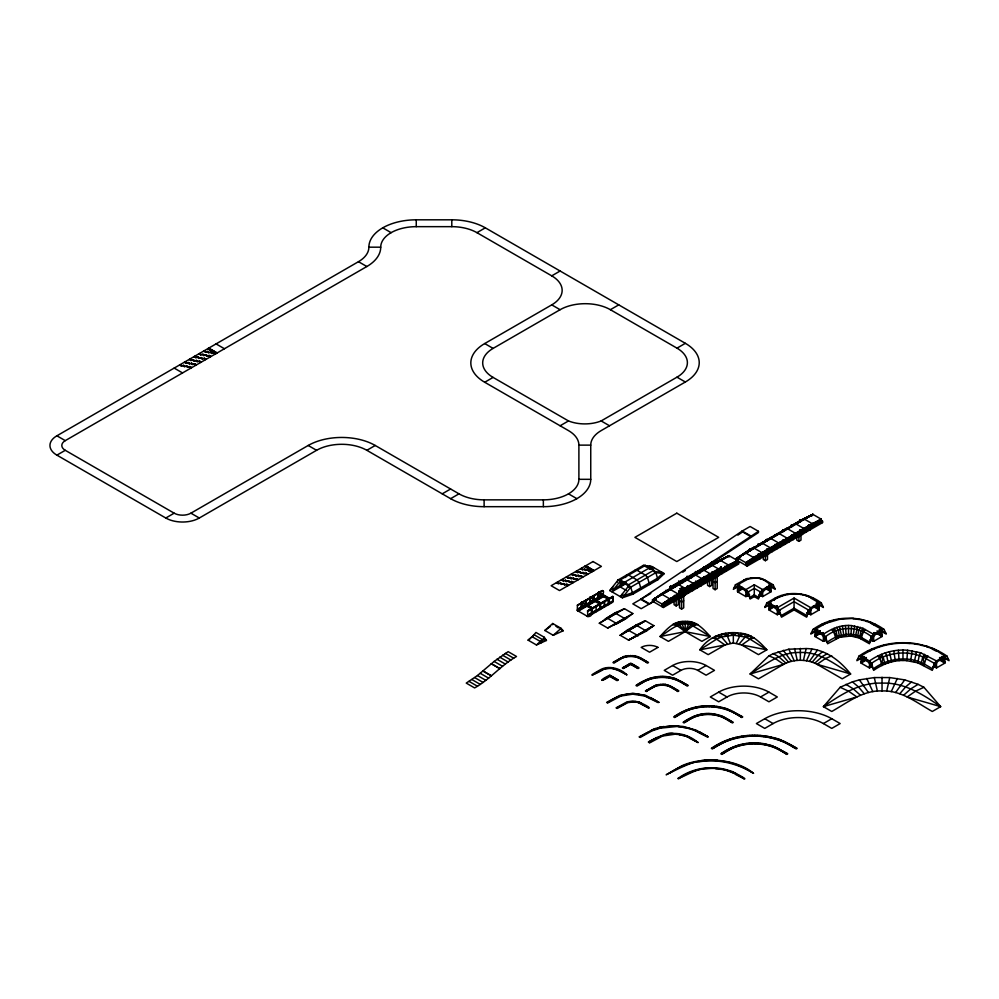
<?xml version="1.0" encoding="UTF-8"?>
<svg xmlns="http://www.w3.org/2000/svg" width="999" height="999" viewBox="0 0 999 999"><rect width="100%" height="100%" fill="white"/><g stroke="black" fill="none" stroke-linecap="round" stroke-linejoin="round"><path stroke-width="1.5" d="M681.493 588.523L681.88 587.849L680.881 589.023M742.657 587.961L738.998 590.197L738.998 586.326L737.524 587.175L737.524 591.77L745.903 596.603L749.462 594.555M879.045 629.944L886.225 634.09L884.127 629.495L882.03 629.495L873.65 634.328L871.565 636.75L869.467 643.768L859.34 638.049L850.848 636.013L851.623 625.599L862.961 628.309L874.699 634.939L880.981 631.306L880.981 635.901L880.569 631.068L882.03 631.917L882.03 636.513L873.65 641.346L871.265 639.959M936.488 660.938L934.39 663.348L932.292 670.366L917.781 662.812L906.842 660.676L907.616 650.262L920.741 652.834L936.488 660.938L944.867 656.093L946.952 656.093L949.05 660.689L943.068 657.242M853.121 636.276L854.657 625.948M910.638 661.113L912.174 650.786M648.788 742.22L649.575 742.906L662.549 736.038L676.598 733.978L687.399 736.563L698.001 742.519C692.007 737.374 683.478 733.316 673.651 733.441C667.819 729.582 632.392 751.073 656.905 737.474M651.336 730.119L655.332 728.571L639.098 736.862L640.147 737.474L652.022 730.868L660.052 728.184L678.346 726.348L691.608 728.945L708.204 736.862L696.191 730.182L683.141 726.46L673.651 725.736L659.49 727.397L664.073 726.498M732.991 771.977C714.922 764.36 692.869 767.294 677.846 778.583C686.4 775.798 696.216 768.431 706.905 768.755C719.854 767.107 733.066 770.941 744.068 778.795C749.837 779.944 721.153 766.233 736.226 773.663M717.532 761.126C729.645 760.664 742.956 766.52 753.496 773.351C737.125 759.128 703.446 755.906 681.83 765.796C640.958 789.247 692.12 759.24 699.088 761.825C717.919 758.453 738.061 763.698 753.496 773.351M681.88 587.986L682.579 588.386M663.673 677.359L663.761 676.51M709.69 706.73L709.777 705.881M709.652 714.422L709.752 713.573M711.375 706.793L711.463 705.943M755.831 736.163L755.931 735.314M755.756 743.855L755.856 743.006M757.379 736.226L757.467 735.376M757.254 743.918L757.342 743.069M758.928 736.288L759.015 735.426M682.017 588.024L681.218 588.161A1.661 1.174 -15 0 1 681.892 588.548L681.518 588.174M855.331 636.7L857.592 626.523M914.31 661.825L916.582 651.648M681.942 588.561L681.755 587.874M803.446 660.426L806.156 648.563C824.6 648.738 839.522 660.002 850.624 673.988L842.244 678.833L817.107 664.323C806.867 658.94 793.843 658.94 783.603 664.323L758.466 678.833L750.099 673.988L768.943 655.856L773.313 653.646L788.86 649.213L806.156 648.563M886.675 691.133L889.759 677.572L904.707 679.882L918.093 684.34L923.913 687.287L940.671 706.643L932.292 711.475C916.67 702.672 901.048 690.084 882.03 690.958C863.011 690.084 847.402 702.672 831.767 711.475L823.388 706.643L840.147 687.287L852.422 681.855L859.365 679.882L874.3 677.572L889.759 677.572M857.404 637.3L858.89 630.007L860.376 627.322M917.781 662.812L919.267 655.531L920.741 652.834M676.548 734.427L679.495 734.315M678.296 726.797L682.954 726.872M715.796 768.755L720.267 768.818M612.849 668.593L618.393 669.967L626.798 674.812C621.59 669.143 609.24 664.635 600.424 669.717C582.642 679.645 596.89 673.426 603.858 669.28C612.05 666.008 620.454 671.54 626.798 674.812M638.736 701.922L632.817 700.986L627.072 701.872L616.058 707.841L617.107 708.453L627.634 702.672L635.589 701.623L640.459 703.259L648.788 708.054C651.485 707.13 633.229 699.637 640.946 702.934M638.948 694.63L644.855 695.566L658.99 702.409L645.404 695.254L632.817 693.281L620.217 695.254L606.63 702.409L607.679 703.009L620.966 696.003L632.817 694.168L644.667 696.003L658.204 702.622M632.255 656.393L632.442 655.544M663.473 685.039L663.673 684.203M665.197 677.472L665.396 676.635M711.113 714.472L711.3 713.636L714.335 713.985L722.627 716.345L733.341 722.352L732.292 722.964C718.531 711.675 697.889 711.675 684.128 722.964L683.079 722.352C691.296 716.595 701.098 712.549 711.3 713.636M712.849 706.855L713.036 706.006L717.794 706.543L726.723 708.678L742.769 716.92L741.72 717.519C722.302 703.121 694.118 703.121 674.7 717.519L673.651 716.92C685.089 708.903 699.075 704.72 713.036 706.006M758.728 743.968L758.928 743.119L763.486 743.643L772.052 745.691L787.786 753.795L786.75 754.395C767.956 740.346 740.609 740.346 721.827 754.395L720.779 753.795C731.855 746.016 745.379 741.857 758.928 743.119M760.464 736.338L760.664 735.489L766.932 736.213L778.721 739.035L797.214 748.351L796.166 748.963C771.703 731.817 736.862 731.817 712.399 748.963L711.35 748.351C725.699 738.461 743.331 734.04 760.664 735.489M602.547 590.496C591.333 598.289 607.654 583.803 602.447 595.404L603.496 596.603L578.359 611.113C575.024 607.242 585.439 608.566 581.868 603.046L577.422 605.007L577.322 610.514L587.787 616.558C596.54 617.12 589.835 598.925 591.82 614.235M581.555 602.747L577.422 605.494L581.455 603.171L581.768 602.022L592.032 607.941C592.295 611.301 591.308 605.781 591.72 608.129L581.455 602.197L581.343 603.109M581.768 602.385L581.555 603.234L582.08 602.197M581.555 602.872L581.555 607.342L589.722 602.747L589.622 598.214L590.459 597.002L600.087 602.559L600.611 609.278L592.232 614.11M589.722 598.276L581.868 602.559M589.622 598.214L590.147 597.177L600.411 603.109L589.835 597.365M581.668 606.793L590.247 602.085L590.459 597.365M608.99 599.363L600.411 604.07L600.511 609.215L608.99 604.432L608.466 597.727L598.838 592.17L598.101 597.914L591.383 601.785M598.101 597.914L598.526 592.707M598.838 592.532L598.314 593.556M859.34 638.049L861.15 630.881L862.961 628.309L863.186 631.917L861.088 638.923L859.714 636.55C848.838 631.768 836.225 635.264 827.147 642.307M682.854 621.503L682.105 624.1L685.177 631.668L701.922 641.346L710.301 636.513C703.608 629.17 696.091 620.479 685.177 621.415C674.263 620.479 666.733 629.17 660.039 636.513L668.418 641.346L685.177 631.668L695.991 623.538L691.096 624.787C679.208 620.554 669.367 631.156 660.039 636.513L685.177 631.668L710.301 636.513L691.096 624.787L689.772 621.765L685.177 631.668L674.35 623.538L679.245 624.787L685.177 631.668L691.096 624.787L694.055 622.789M769.242 585.901L775.224 589.36L773.126 584.765L771.041 584.765L762.662 589.597L760.564 592.02L758.466 599.025L754.282 596.603L750.099 599.025L748.001 592.02L745.903 589.597L737.524 584.765L735.439 584.765L733.341 589.36L739.322 585.901M816.096 603.271L823.388 607.492L821.303 602.897L819.205 602.897L810.826 607.729L808.728 610.152L806.643 617.17L794.068 609.914L781.505 617.17L779.42 610.152L777.322 607.729L768.943 602.897L766.845 602.897L764.759 607.492L770.841 603.983M923.913 665.534L926.011 658.516L928.108 656.093L922.801 656.892C906.105 649.812 886.125 652.647 871.565 663.348L873.65 670.366C883.291 663.573 894.967 659.502 906.842 660.676M679.407 734.752L682.292 734.852M682.854 727.322L687.399 727.747M720.167 769.255L724.525 769.642M691.096 624.787L691.97 622.19M679.982 588.935L680.868 589.373L682.379 588.336M666.733 677.584L667.02 676.76M714.297 707.017L714.585 706.181M712.537 714.647L712.824 713.81M715.958 707.205L716.246 706.368M761.987 736.513L762.274 735.676M760.177 744.143L760.464 743.306M763.511 736.688L763.798 735.851M761.65 744.305L761.937 743.468M765.022 736.862L765.321 736.026M736.4 643.206L741.008 633.291C752.035 634.065 759.814 642.082 766.845 649.812L758.466 654.645L741.72 644.979L733.341 642.969L724.962 644.979L708.204 654.645L699.837 649.812C709.065 635.938 725.199 630.644 741.008 633.291M806.493 660.776L811.85 649.213M891.233 691.658L897.364 678.446M621.715 585.239L621.291 586.326L621.291 581.743L627.584 585.364L628.621 587.175L628.621 585.963L630.719 587.175L632.817 594.193L622.34 597.814L609.777 590.559L618.156 579.919L643.281 565.409L645.379 565.409L653.758 570.254L655.856 572.664L657.941 579.682L632.817 594.193M738.998 590.084L738.573 591.171L738.573 586.575L743.119 589.36M682.155 735.301L684.939 735.614M687.25 728.184L691.608 728.945M769.467 609.602L770.404 608.216M724.387 770.092L728.558 770.803M816.483 634.815L816.058 635.901L816.058 631.306L822.352 634.939L823.388 636.75L823.388 641.346L825.786 639.959M861.613 662.812L862.562 661.413M544.33 637.3L540.871 642.969L540.409 641.495L532.03 636.663L528.096 640.134L536.475 644.979L546.428 640.434L544.33 637.3L535.951 632.454L532.38 636.625M635.489 702.072L638.174 702.247M730.269 643.206L727.21 635.626L729.47 632.854L733.341 635.164L737.2 632.854L739.472 635.626L744.68 634.015L745.192 637L750.099 639.173L766.845 649.812L741.72 644.979L750.099 639.173L751.373 636.238L745.192 637L733.341 635.164L721.49 637L716.583 639.173L699.837 649.812L724.962 644.979L716.583 639.173L712.399 637.724M774.225 600.424L775.299 598.014C789.859 590.222 808.353 593.094 821.303 602.897M617.045 582.342L618.156 579.919L620.254 579.919L645.379 565.409M625.424 577.509L626.535 575.087L628.621 575.087L637 579.919L639.098 582.342L641.196 589.36M884.127 629.495C863.448 614.422 833.603 614.422 812.924 629.495L810.826 634.09L818.006 629.944M946.952 656.093C921.24 638.249 884.702 638.249 858.99 656.093L856.905 660.689L862.886 657.242M633.791 656.505L634.165 655.681L640.147 657.667L648.526 662.512L647.477 663.111C637.924 654.32 623.513 654.32 613.96 663.111L612.924 662.512L624.063 656.443L634.165 655.681M664.822 685.139L665.197 684.315L670.516 686.088L678.883 690.921L677.846 691.52C668.893 683.079 655.369 683.079 646.428 691.52L645.379 690.921L656.206 685.002L665.197 684.315M668.269 677.709L668.656 676.885L674.725 678.333L688.311 685.476L687.262 686.088C672.777 674.55 651.498 674.55 637 686.088L635.951 685.476C645.429 678.808 657.017 674.887 668.656 676.885M713.96 714.809L714.335 713.985M717.407 707.367L717.794 706.543M763.099 744.467L763.486 743.643M766.545 737.037L766.932 736.213M531.568 637.599L533.99 634.677L542.37 639.522L546.428 640.434L544.967 639.597M684.752 736.038L687.399 736.563M691.42 729.37L695.516 730.456M728.383 771.228L732.304 772.239M759.103 594.555L762.662 596.603L762.662 592.02L765.484 589.298M807.242 612.674L810.826 614.747L810.826 610.152L811.875 608.341L816.583 605.744M873.65 641.346L873.65 636.75L874.699 634.939M934.09 666.57L936.488 667.944L936.488 663.348L937.537 661.538L943.818 657.916L943.818 662.512L943.393 661.413M669.692 678.046L670.167 677.247M718.805 707.654L719.28 706.842M715.334 715.072L715.808 714.273M720.404 707.966L720.878 707.155M768.019 737.324L768.493 736.525M764.497 744.742L764.972 743.943M769.48 737.612L769.954 736.812M765.921 745.029L766.395 744.218M770.953 737.899L771.428 737.1M637.986 702.672L640.459 703.259M809.427 661.35L817.357 650.299M895.628 692.519L904.707 679.882M687.175 736.975L689.647 737.699M695.292 730.868L699.038 732.242M732.08 772.652L735.726 773.975M617.894 679.944L617.107 680.644L609.777 676.41C599.175 683.254 599.038 680.057 609.777 675.199L618.156 680.032L609.777 675.262M648.788 708.054L640.209 703.658M698.001 742.519L689.397 738.099M707.429 737.075L698.788 732.629M744.068 778.795L735.464 774.375M924.612 654.333L922.801 656.892L921.003 664.06L924.35 664.073L932.729 668.905M635.214 656.842L635.776 656.056M666.071 685.439L666.633 684.652M671.128 678.383L671.69 677.609M716.708 715.346L717.282 714.56M721.815 708.241L722.377 707.442M767.319 745.304L767.881 744.505M772.414 738.186L772.989 737.399M595.691 610.726L595.117 611.113L596.166 611.725L596.066 606.58M618.156 579.919L620.254 581.131L611.875 591.77L626.323 583.428M603.808 606.218L604.545 605.681M628.621 585.963L620.254 596.603L621.815 595.704M622.34 597.814L630.719 587.175L655.856 572.664L664.235 573.638L657.941 579.682M768.943 602.897C777.16 597.14 786.975 593.081 797.165 594.168L797.552 593.681M825.087 622.752L826.897 622.901L823.388 624.662L821.303 624.662L839.335 619.355L853.546 618.344M858.99 656.093L861.088 656.093C875.074 646.415 892.257 642.032 909.165 643.468L909.552 642.981M768.643 745.679L769.255 744.904M672.552 678.733L673.201 677.971M723.139 708.616L723.788 707.854M718.006 715.721L718.668 714.947M724.65 709.04L725.299 708.279M773.813 738.586L774.462 737.824M775.199 738.985L775.848 738.211M769.979 746.053L770.641 745.291M776.585 739.372L777.234 738.611M739.26 643.88L745.192 637L748.151 635.002M812.199 662.15L818.131 655.257L822.564 651.785M899.799 693.706L905.731 686.812L911.65 681.855M865.284 629.495L859.714 636.55L869.904 642.307M685.177 623.863L687.487 621.503L688.236 624.1M542.37 639.522L536.475 644.979M636.65 657.192L637.387 656.443M667.32 685.739L668.056 685.002M673.988 679.07L674.725 678.333M719.317 716.083L720.054 715.346M725.973 709.427L726.723 708.678M771.315 746.44L772.052 745.691M777.971 739.772L778.721 739.035M613.511 586.438L611.525 588.349L613.623 589.56L623.813 582.941M609.777 590.559L611.875 588.548M544.855 630.469L552.709 623.513L561.088 628.346L563.186 630.769L553.234 635.302L544.855 630.469L550.461 626.361M553.234 635.302L561.088 628.346M814.784 663.136L821.99 656.743L827.397 653.646M903.67 695.192L910.876 688.798L918.093 684.34M773.788 747.389L774.612 746.678M685.376 594.792L683.703 596.241L683.703 607.854L681.605 609.065L681.605 597.452L683.291 596.003M718.893 575.449L717.22 576.898L717.22 588.511L715.122 589.722L715.122 578.109L716.795 576.66M769.155 553.446L767.482 554.895L767.482 559.49L765.384 560.701L765.384 556.106L767.057 554.657M796.802 535.551L796.802 540.147L798.888 541.358L798.888 536.763L800.561 535.302M798.888 536.763L802.659 534.103M675.212 679.62L676.023 678.908M727.21 709.902L728.034 709.19M720.529 716.558L721.34 715.846M728.608 710.439L729.432 709.727M779.27 740.271L780.082 739.56M772.539 746.915L773.363 746.203M780.556 740.771L781.38 740.059M781.842 741.27L782.667 740.559M775.012 747.864L775.848 747.152M494.143 661.425L477.485 675.524L466.246 683.091L474.625 687.924C489.997 679.357 501.148 665.072 516.52 656.493L508.141 651.66L494.143 661.425L502.509 666.271M603.234 620.641L615.009 612.936L624.437 608.703L632.817 613.536L625.486 618.98L607.679 628.046L599.313 623.214L603.496 620.791M637.874 657.729L638.761 657.055M668.393 686.213L669.28 685.539M676.435 680.157L677.334 679.482M721.728 717.02L722.627 716.345M729.844 710.913L730.744 710.239M783.129 741.758L784.028 741.083M776.136 748.426L777.035 747.751M656.206 598.663L653.758 600.474L652.497 599.75L652.497 601.198L663.386 607.492L738.785 563.96L738.785 562.512L737.524 561.788L726.111 569.58L738.785 562.512M620.254 635.302L627.584 629.857L645.379 620.791L653.758 625.624L646.428 631.068L628.621 640.134L620.254 635.302L636.213 624.937L645.379 620.791L620.254 635.302L645.379 620.791M741.196 556.406L737.524 559.128L736.275 558.404L736.275 559.852L740.009 557.692M716.008 562.537L716.008 561.575L716.895 561.85L716.695 563.174L716.433 561.813L729.145 555.744L747.165 566.133L822.552 522.614L822.552 521.166L809.889 528.234L821.303 520.429L821.303 519.23L812.924 514.385L800.199 520.467L800.461 521.828L800.674 520.491L799.787 520.217L799.849 520.991M528.096 640.134L530.407 638.448M725.911 569.705L717.732 574.425L725.911 569.705L725.062 566.808L737.524 560.576L730.194 566.62L671.553 600.474L662.137 604.108L653.758 599.263L665.958 590.958L653.758 599.263L653.758 601.922M675.649 598.726L663.386 606.043L662.137 605.319L675.649 598.726L675.124 597.215L662.137 604.108L674.862 596.091L670.516 598.301L662.137 604.108L662.137 606.768M800.037 530.044L800.249 531.381L800.037 530.044L800.723 530.444C800.249 533.404 810.576 528.021 808.84 525.449L821.303 519.23L813.973 525.274L755.331 559.128L745.903 562.749L737.524 557.917L749.725 549.6L737.524 557.917L737.524 563.236M759.415 557.367L747.165 564.685L745.903 563.96L759.415 557.367L758.89 555.856L745.903 562.749L758.628 554.745L754.282 556.955L745.903 562.749L745.903 565.409M653.433 601.211L649.05 604.17L640.671 599.325L742.245 531.018L750.099 526.485L758.466 531.318L758.466 532.529L706.53 566.683M682.779 572.19L685.339 570.466M737.874 535.114L741.72 532.529L741.72 531.368L750.099 536.201L750.099 537.362M681.793 582.142L684.365 580.407M688.236 577.809L758.466 531.318M701.41 570.129L703.97 568.406M653.758 625.624L628.621 640.134L653.758 625.624L645.379 630.469L635.951 625.024M665.609 591.483L670.254 589.447L653.758 599.263L729.145 555.744L729.145 556.955L727.896 556.218L722.914 559.103M677.659 680.706L678.633 680.069M730.956 711.475L731.93 710.838M722.826 717.569L723.8 716.932M732.23 712.125L733.204 711.475M784.29 742.357L785.264 741.708M785.464 742.944L786.438 742.294M777.259 749L778.233 748.351M786.625 743.531L787.599 742.894M661.875 594.28L653.758 599.263L662.137 593.468M681.231 588.911L680.032 588.848L680.706 588.436M698.801 760.963L705.019 760.251M706.755 767.881L715.946 767.881M737.524 584.765L748.388 578.858L758.104 577.722L764.759 579.919L773.126 584.765M797.165 594.168L800.973 594.068M853.158 618.831L858.491 618.905M909.165 643.468L916.021 643.718M56.893 435.801L358.466 261.688A35.539 20.517 0 0 0 368.881 247.178A47.39 27.36 0 0 1 416.258 219.817L451.798 219.817A47.39 27.36 0 0 1 485.314 227.822L685.351 343.319A47.39 27.36 0 0 1 685.351 382.005L601.148 430.619A35.539 20.517 0 0 0 590.746 445.129L590.746 479.32A47.39 27.36 0 0 1 543.356 506.68L484.115 506.68A47.39 27.36 0 0 1 450.611 498.676L366.845 450.312A35.539 20.517 0 0 0 316.583 450.312L199.3 518.019A23.689 13.674 0 0 1 165.797 518.019L56.893 455.144A23.689 13.674 0 0 1 56.893 435.801L65.272 440.634L366.845 266.521A47.39 27.36 0 0 0 380.719 247.178A35.539 20.517 0 0 1 416.258 226.661L451.798 226.661A35.539 20.517 0 0 1 476.935 232.667L551.735 275.849L560.114 271.016M208.204 349.038L209.253 348.439M208.729 349.35L209.778 348.738M209.253 349.65L210.29 349.038M209.778 349.95L210.814 349.35M210.29 350.249L211.338 349.65M210.814 350.549L211.863 349.95M211.338 350.861L212.387 350.249M211.863 351.161L212.912 350.549M212.387 351.461L213.436 350.861M212.912 351.76L213.961 351.161M213.436 352.06L214.485 351.461M213.961 352.372L215.01 351.76M214.485 352.672L215.534 352.06M215.01 352.972L216.059 352.372M215.534 353.271L216.583 352.672M56.893 455.144L65.272 450.312L174.163 513.174A11.851 6.843 0 0 0 190.921 513.174L308.204 445.467A47.39 27.36 0 0 1 375.224 445.467L458.991 493.831A35.539 20.517 0 0 0 484.115 499.85L543.356 499.85A35.539 20.517 0 0 0 578.896 479.32L590.746 479.32M476.935 232.667L485.314 227.822M165.797 518.019L174.163 513.174M578.896 479.32L578.896 445.129A35.539 20.517 0 0 0 568.493 430.619L484.715 382.255A47.39 27.36 0 0 1 484.715 343.556L551.735 304.87L560.114 309.702A35.539 20.517 0 0 1 610.377 309.702L676.972 348.151L685.351 343.319M484.715 343.556L493.094 348.401L560.114 309.702M366.845 450.312L375.224 445.467M484.715 382.255L493.094 377.41L568.493 420.941A28.509 16.459 0 0 0 601.148 420.941L676.972 377.172L685.351 382.005M610.377 309.702L618.756 304.87M442.232 493.831L450.611 488.998M560.114 425.774L568.493 420.941M450.611 498.676L458.991 493.831M585.164 566.683L586.213 566.083M585.689 566.982L586.738 566.383M586.213 567.282L587.262 566.683M586.738 567.594L587.787 566.982M587.262 567.894L588.311 567.282M587.787 568.194L588.836 567.594M588.311 568.493L589.36 567.894M588.836 568.793L589.885 568.194M589.36 569.105L590.409 568.493M589.885 569.405L590.933 568.793M590.409 569.705L591.458 569.105M590.933 570.004L591.982 569.405M591.458 570.317L592.494 569.705M591.982 570.616L593.019 570.004M592.494 570.916L593.543 570.317M581.455 602.197L591.72 607.404M581.768 602.497L589.835 597.852M589.835 598.326L581.668 602.921L581.668 607.404M602.547 590.983L598.413 593.256L598.626 597.24L590.034 601.96M620.254 582.342L621.291 581.743M598.413 597.127L602.547 594.855M577.734 609.552L602.872 595.042L603.184 596.191L578.046 610.689L577.322 609.914L581.343 607.579L581.243 603.046M598.314 597.664L602.447 595.404M577.784 610.064L602.921 595.554M577.322 610.514L581.343 608.191M583.004 607.23L585.689 605.681L592.232 609.028M649.362 568.918L652.01 567.395L649.912 566.183L647.152 567.132M625.898 582.829L621.715 585.364L621.715 581.493M650.611 569.405L653.758 567.594L645.379 566.62M620.254 579.919L628.621 584.765L653.758 570.254M600.087 602.559L600.611 604.195M608.466 597.727L608.466 598.451L598.526 592.345L598.201 593.493L590.034 598.089L590.034 602.559M587.574 610.876L591.72 608.603L587.574 610.876L587.787 616.558M608.678 598.688L612.812 596.428L608.891 599.3M587.687 611.425L591.82 609.153M592.032 608.915L600.199 604.32M612.924 596.977L608.778 599.238L608.99 604.432L612.924 602.047L612.712 596.366M591.608 609.028L591.608 612.899L600.199 608.191M587.687 615.284L591.608 612.899M608.578 603.346L599.987 608.066L600.087 602.921L600.511 604.133M661.088 573.026L662.137 572.427L653.758 571.453L655.856 572.664M591.845 613.136L586.738 615.958M612.924 601.448L587.05 615.896L587.787 615.347M599.313 623.214L624.437 608.703M650.786 593.493L632.817 603.858L641.196 608.703L654.108 601.248M678.783 583.853L678.783 581.193L678.883 584.765L686.063 588.911M687.324 577.047L687.262 576.535M703.496 569.942L703.92 566.683L703.708 569.218M712.287 564.51L712.287 561.85L712.399 565.409L720.779 570.254L720.779 566.87M678.995 593.643L678.995 590.983L678.883 594.43L670.516 589.597L670.404 586.026L670.192 588.573M695.379 573.963L695.541 571.515L695.641 575.087L704.02 579.919L712.399 575.087L712.499 571.64L712.349 572.402M711.201 574.4L704.02 570.254L703.708 566.808M670.404 586.875L712.449 562.537M665.746 591.558L665.958 590.471L666.633 592.07L666.171 590.834L716.483 562.087L708.316 566.808L707.629 566.408L707.629 567.382M674.125 586.725L674.337 585.639L675.012 587.237L674.537 586.001M682.504 581.893L682.717 580.794L683.391 582.405L682.916 581.156M690.883 577.047L691.083 575.961L691.77 577.559L691.083 576.448M699.25 572.215L699.462 571.128L700.149 572.727L699.675 571.49M707.629 566.408L708.528 566.683L708.316 568.019L708.054 566.658M695.491 573.851L678.995 583.428M695.754 573.751L703.92 569.043M704.12 568.918L712.499 564.385M665.746 590.596L666.433 590.983L674.337 586.113M674.125 585.751L674.8 586.151L682.717 581.281M682.504 580.918L683.179 581.318L691.345 576.598M690.883 576.086L691.558 576.473L699.462 571.615M699.25 571.253L699.937 571.64L707.841 566.77M716.008 561.575L716.695 561.962L729.145 555.744L715.871 562.462M671.003 588.698L674.337 587.087L674.337 585.639M675.299 586.226L685.726 580.207M695.117 574.787L687 579.77L687.062 576.411M696.141 574.2L698.176 573.014M698.676 572.727L706.555 568.181M712.899 564.522L729.145 555.744L721.078 559.89M652.497 599.75L659.977 595.441M662.899 593.693L665.958 591.92L665.958 590.471M671.266 588.861L674.337 587.087M674.537 586.962L682.717 582.255L682.717 580.794M691.083 575.961L691.083 577.41L682.367 581.805M690.734 576.972L699.462 572.577L699.462 571.128M712.137 565.259C701.036 570.367 715.222 566.333 712.287 561.85M713.161 564.672L716.221 562.899L716.221 561.45M652.497 601.198L656.243 599.05M607.679 628.046L632.817 613.536M749.587 550.012L749.512 549.238L750.411 549.512L750.411 550.724L749.937 549.487C752.846 546.815 759.615 546.291 758.79 544.68L757.891 544.405L757.966 545.167M766.27 539.572L767.157 539.835L766.957 541.171L766.695 539.81L775.124 535.252L766.957 539.959L766.27 539.572L766.483 540.409M774.65 534.727L775.536 535.002L775.324 536.338L775.074 534.977L783.503 530.407L775.324 535.127L774.65 534.727L774.725 535.501M783.091 530.656L783.029 529.895L783.915 530.169L783.915 531.381L783.441 530.132C786.35 527.472 793.131 526.948 792.294 525.337L791.408 525.062L791.608 525.911M749.512 549.238L750.199 549.637L758.366 544.917M757.891 544.405L758.578 544.792L766.745 540.084L758.316 544.642L758.316 545.616L766.483 540.896L766.483 539.448M783.029 529.895L783.703 530.294L791.87 525.574M791.408 525.062L792.082 525.449L800.249 520.741L791.82 525.299L791.82 526.273L799.987 521.553L799.987 520.104M799.787 520.217L800.461 520.616L812.924 514.385L737.524 557.917L779.158 533.578L779.158 532.617L779.42 533.728L787.786 538.573L788.049 537.749L789.048 541.957M687.374 588.573L687.474 586.326M696.902 588.149L695.853 581.493M720.878 569.218L720.978 566.982M680.144 597.814L678.783 591.108M705.282 583.304L704.332 576.598L704.12 579.133M713.648 578.471L712.287 571.765M779.382 533.141L791.608 526.386L791.608 524.937M791.558 526.111L812.924 514.385L799.637 521.103M736.275 558.404L744.992 553.359M758.104 544.28L758.104 545.729L737.524 557.917L745.903 552.11M774.862 534.615L774.862 536.063L766.133 540.459M783.241 529.77L783.241 531.231L774.512 535.614M791.608 526.386L782.891 530.781M806.68 517.744L811.663 514.872L811.663 516.321M678.833 591.745L720.928 567.444M678.833 592.345L720.928 568.044M678.833 592.644L720.928 568.344M679.045 592.532L687.162 587.787M687.424 587.687L695.591 582.979M703.97 578.134L695.754 582.829M704.183 578.021L712.349 573.001M712.549 573.176L720.716 568.468M674.6 595.454C674.924 598.988 673.526 594.368 675.274 595.854L676.061 600.174M682.979 590.621L683.441 591.133L691.608 586.425L683.179 590.983L682.979 592.07L682.979 590.621L684.44 593.181L684.44 595.342M691.345 585.789C691.683 589.323 690.284 584.69 692.032 586.176L692.819 590.496M699.725 580.956C700.062 584.49 698.663 579.857 700.411 581.343L701.198 585.664M699.512 581.068L700.199 581.468C705.269 578.908 707.979 576.823 708.791 576.51L709.565 580.831M716.483 571.278C716.807 574.812 715.421 570.179 717.157 571.665L717.944 575.998M724.862 566.445C725.187 569.979 723.8 565.347 725.536 566.833L726.323 571.153M708.104 576.598L699.937 581.318L700.774 584.215L692.607 588.935L700.774 584.215M675.062 595.978L683.229 591.258L683.229 592.22L675.062 596.94L674.387 595.579M691.146 585.913L691.82 586.301L699.987 581.58L691.558 586.151L692.394 589.048L684.228 593.768L692.394 589.048M708.578 576.623L716.745 571.915L716.745 572.877L708.578 577.597L707.891 576.236M716.271 571.403L716.957 571.79L725.124 567.07L716.271 572.602M725.324 566.957L737.524 560.576L725.586 568.069L724.65 566.558M675.299 596.503L662.137 604.108L675.124 597.215M679.907 593.843L687.262 589.597L687.262 586.213M688.286 589.01L693.606 585.938M696.665 584.165L700.424 581.992M715.983 573.014L719.755 570.841M722.814 569.068L737.524 560.576L725.324 567.919M683.441 591.133L683.441 592.107L691.608 587.387M691.82 586.301L691.82 587.262L699.987 582.554M700.199 581.468L700.199 582.429L708.366 577.722L709.153 578.771L701.198 584.215L709.153 579.383M716.957 571.79L716.957 572.764L725.124 568.044M683.791 592.07L684.228 593.306M692.17 587.225L692.607 588.473M708.928 577.559L709.365 578.796M717.307 572.714L717.732 573.963M725.674 567.882L726.111 569.118M684.015 593.893L675.848 598.601L684.015 593.893L683.491 592.382L675.324 597.09L675.848 598.139M691.87 587.537L683.441 592.107M700.249 582.704L691.82 587.262M708.628 577.872L700.461 582.579L700.986 583.628M717.532 574.537L709.565 579.383L717.532 573.938L717.007 573.026L708.578 577.597M725.386 568.194L716.957 572.764M681.605 597.452L683.703 596.241M715.122 578.109L717.22 576.898M758.366 554.108C758.703 557.642 757.304 553.009 759.053 554.495L759.827 558.828M766.745 549.275C767.07 552.809 765.684 548.176 767.419 549.662L768.206 553.983M775.124 544.43C775.449 547.964 774.063 543.344 775.798 544.83L776.585 549.15M783.503 539.597C783.828 543.131 782.429 538.511 784.178 539.997L784.964 544.318M791.87 534.765C792.207 538.299 790.808 533.666 792.557 535.152L793.343 539.472M808.628 525.087C808.965 528.621 807.567 524 809.315 525.486L810.089 529.807M758.154 554.233L758.84 554.62L767.007 549.912L758.578 554.47L758.89 555.856M766.533 549.388L767.22 549.787L775.386 545.067L766.957 549.637L767.794 552.534L759.627 557.255L767.794 552.534M775.586 544.954L783.765 540.234L783.765 541.196L775.586 545.916L774.912 544.555M783.291 539.722L783.965 540.109L792.132 535.402L783.291 540.934M791.67 534.877L792.344 535.277L800.511 530.556L792.082 535.127L792.919 538.024L784.752 542.744L792.919 538.024M800.723 530.444L808.89 525.724L800.461 530.294L801.298 533.191L793.131 537.912L801.298 533.191M809.103 525.599L821.303 519.23L809.365 526.723L808.416 525.212M774.1 546.478L745.903 562.749L758.628 555.706M774.625 546.166L784.203 540.646M788.81 537.986L804.545 528.896L804.545 527.934L805.806 532.28M805.569 528.309L809.327 526.136M812.574 524.263L821.303 519.23L809.103 526.573M758.84 554.62L758.84 555.594L767.007 550.874M767.22 549.787L767.22 550.749L775.386 546.041L776.173 547.09L768.206 552.534L776.173 547.702M783.965 540.109L783.965 541.083L792.132 536.363M792.344 535.277L792.344 536.238L800.511 531.53M800.723 531.406L808.89 526.685M767.269 551.023L758.84 555.594M775.649 546.191L767.22 550.749M775.586 545.916L784.015 541.358L784.54 542.257L776.585 547.702L784.54 542.869M792.394 536.513L783.965 541.083M800.773 531.68L792.344 536.238M683.703 600.836L681.605 602.047L679.52 600.836M717.22 581.493L715.122 582.704L713.024 581.493M809.677 528.359C792.519 537.824 804.694 533.316 809.677 527.747M674.075 600.499L674.075 604.707L676.161 605.918L678.259 604.707L678.259 597.702M707.579 581.156L707.579 585.364L709.677 586.575L711.775 585.364L711.775 578.346M765.384 556.106L767.482 554.895M798.888 541.358L800.986 540.147L800.986 535.551M735.439 584.765L746.89 578.571L758.104 577.722M733.778 588.399L739.76 584.939M742.132 587.175L737.524 590.559M592.757 674.812L603.671 668.855L612.936 668.144M737.524 591.77L742.344 588.985M743.081 589.298L744.854 590.197L754.282 584.765L763.711 590.197M745.903 596.603L745.903 592.02L746.952 591.408L748.626 591.895L748.626 595.766L746.952 596.003L746.952 591.408M748.001 592.02L754.282 588.386L760.564 592.02M745.903 595.404L748.626 594.555M639.098 658.279L640.147 657.667M602.185 680.244L609.777 675.861L617.37 680.244M748.626 595.766L749.675 595.154M631.768 663.711L623.388 668.556L622.34 667.944L630.719 663.111L639.098 667.944L638.049 668.556L629.67 663.711M640.147 658.878L641.196 658.279M631.768 664.922L632.817 664.323M641.196 659.477L642.245 658.878M749.662 597.564L754.282 594.892L758.903 597.564M632.817 665.534L633.865 664.922M642.245 660.089L643.281 659.477M768.206 587.724L769.992 586.575L769.992 591.171L769.567 586.326L771.041 587.175L771.041 591.77L762.662 596.603M633.865 666.133L634.914 665.534M643.281 660.689L644.33 660.089M634.914 666.733L635.951 666.133M644.33 661.301L645.379 660.689M635.951 667.344L637 666.733M645.379 661.9L646.428 661.301M637 667.944L638.049 667.344M646.428 662.512L647.477 661.9M766.845 602.897L775.299 598.014L777.322 598.064M765.197 606.53L771.265 603.034M772.502 605.918L768.943 608.703M774.6 605.918L770.404 608.341L770.404 604.47L768.943 605.319L768.943 609.914L777.322 614.747L779.707 613.361M607.417 702.622C616.583 696.166 627.772 692.232 639.048 694.18M672.602 665.534L664.235 670.366L672.602 675.199L680.981 670.366A11.851 6.843 0 0 1 697.739 670.366L706.118 675.199L714.497 670.366L706.118 665.534A23.689 13.674 0 0 0 672.602 665.534L680.981 670.366M768.943 609.914L775.012 606.405M769.992 609.303L769.992 604.707L774.487 607.305L777.16 605.769M774.487 607.429L777.372 605.894L774.537 607.504M777.322 607.729L794.068 598.064L810.826 607.729M777.322 614.747L777.322 610.152L780.044 610.027M779.42 610.152L794.068 601.685L808.728 610.152M777.322 613.536L780.044 612.687L780.044 613.898L778.371 614.135L778.371 609.552M616.845 708.054L627.447 702.247L635.589 701.623M781.068 615.709L794.068 608.191L807.08 615.709M669.467 686.688L670.516 686.088M678.883 681.243L679.932 680.644M697.739 670.366L706.118 665.534M670.516 687.287L671.553 686.688M679.932 681.855L680.981 681.243M671.553 687.899L672.602 687.287M680.981 682.454L682.03 681.855M672.602 688.498L673.651 687.899M682.03 683.066L683.079 682.454M673.651 689.11L674.7 688.498M683.079 683.666L684.128 683.066M674.7 689.71L675.749 689.11M684.128 684.265L685.177 683.666M675.749 690.321L676.798 689.71M685.177 684.877L686.213 684.265M676.798 690.921L677.846 690.321M686.213 685.476L687.262 684.877M810.826 614.747L819.205 609.914L819.205 605.319L817.744 604.47L817.744 608.341L813.548 605.794M812.924 629.495L815.022 629.495L823.388 624.662M811.263 633.129L817.244 629.682M820.004 630.844L817.632 632.342L820.216 630.968M819.63 631.917L815.022 635.302M820.142 632.829L816.483 634.939L816.483 631.068L815.022 631.917L815.022 636.513L823.388 641.346M639.884 737.075C651.048 729.245 664.685 725.074 678.346 726.348M768.943 692.132A35.539 20.517 0 0 0 718.681 692.132L710.301 696.965L718.681 701.798L727.06 696.965A23.689 13.674 0 0 1 760.564 696.965L768.943 692.132L777.322 696.965L768.943 701.798L760.564 696.965M815.022 636.513L821.091 633.004M820.778 634.153L822.914 632.554M820.604 634.103L823.114 632.679M822.352 634.939C830.893 628.995 840.983 624.425 851.623 625.599M823.388 636.75L824.437 636.151L824.437 640.746L826.635 640.197M850.848 636.013L839.635 637.3L827.584 643.768L825.486 636.75C838.623 625.811 858.416 625.811 871.565 636.75M823.388 640.134L826.111 639.285M649.313 742.519C657.255 736.962 666.72 732.916 676.598 733.978M723.913 718.131L724.962 717.519M733.341 712.687L734.39 712.075M724.962 718.731L726.011 718.131M734.39 713.286L735.439 712.687M726.011 719.33L727.06 718.731M735.439 713.898L736.475 713.286M727.06 719.942L728.109 719.33M736.475 714.497L737.524 713.898M728.109 720.541L729.145 719.942M737.524 715.097L738.573 714.497M729.145 721.153L730.194 720.541M738.573 715.709L739.622 715.097M730.194 721.753L731.243 721.153M739.622 716.308L740.671 715.709M731.243 722.352L732.292 721.753M740.671 716.92L741.72 716.308M857.342 659.74L862.125 656.967M871.865 666.57L869.467 667.944L861.088 663.111L861.088 658.516L864.535 656.53M861.088 658.516L862.137 657.916L863.923 659.065M866.358 657.529L863.71 658.94L866.682 660.701M863.873 659.078L866.358 657.642M864.647 659.115L861.088 661.9M865.171 660.027L865.696 659.602L862.562 661.538L862.562 657.667M669.205 773.351C683.279 763.636 700.574 759.228 717.582 760.676M764.759 718.731L756.38 723.563L764.759 728.408L773.126 723.563A35.539 20.517 0 0 1 823.388 723.563L831.767 728.408L840.147 723.563L831.767 718.731A47.39 27.36 0 0 0 764.759 718.731L773.126 723.563M861.088 663.111L867.169 659.602M861.088 656.093L869.467 660.938C880.544 653.159 894.068 649 907.616 650.262M869.467 667.944L869.467 663.348L870.516 662.749L872.189 663.236L872.189 667.095L870.516 667.344L870.516 662.749M869.467 666.733L872.189 665.896M678.633 778.795C689.435 771.203 702.609 767.057 715.846 768.306M873.226 668.905C887.699 658.141 908.253 655.456 924.35 664.073L922.801 656.892L934.39 663.348M778.371 749.562L779.42 748.963M787.786 744.118L788.835 743.518M823.388 723.563L831.767 718.731M779.42 750.162L780.456 749.562M788.835 744.73L789.884 744.118M780.456 750.773L781.505 750.162M789.884 745.329L790.933 744.73M781.505 751.373L782.554 750.773M790.933 745.941L791.982 745.329M782.554 751.985L783.603 751.373M791.982 746.54L793.031 745.941M783.603 752.584L784.652 751.985M793.031 747.14L794.068 746.54M784.652 753.184L785.701 752.584M794.068 747.751L795.117 747.14M785.701 753.795L786.75 753.184M795.117 748.351L796.166 747.751M936.488 667.944L944.867 663.111L944.867 658.516L941.42 656.53M628.621 640.134L637.262 635.214L638.049 635.901M812.924 514.385L803.496 519.83M923.913 687.287L915.546 691.158L907.167 696.965L940.671 706.643C923.238 694.73 904.12 682.13 882.03 683.154C859.939 682.13 840.833 694.73 823.388 706.643L856.905 696.965L848.526 691.158L840.147 687.287M831.767 655.856L825.486 658.516L817.107 664.323L850.624 673.988C835.239 664.472 819.592 651.548 800.361 652.509C781.118 651.548 765.471 664.472 750.099 673.988L783.603 664.323L775.224 658.516L768.943 655.856M627.584 629.857L637.262 635.214M693.543 625.874L697.739 624.412M750.099 639.173L754.282 637.724M800.211 594.517L804.282 594.717M857.716 619.355L863.261 619.842M915.246 644.168L922.252 644.942M762.662 592.02L759.939 591.895L759.939 595.766L758.89 595.154M810.826 610.152L808.104 610.027L808.104 613.898L806.53 612.986M872.614 636.151L870.928 636.625L870.928 640.496L872.614 640.746L872.614 636.151L873.65 636.75M936.488 663.348L933.765 663.236L933.765 667.095L932.716 666.495M655.144 728.633L659.627 727.347M757.329 578.184L761.675 578.571L771.041 584.765M803.146 595.092L807.404 595.616M862.125 620.217L867.769 621.128M921.115 645.317L928.171 646.628M747.789 595.879L748.626 595.641M780.044 613.773L779.208 614.023M871.353 667.22L872.189 666.982M805.918 595.891L810.301 596.728M871.965 622.752L866.283 621.403M926.685 646.902L933.64 648.738L944.867 656.093M704.969 760.276L717.682 760.251M808.503 596.878L812.849 598.014M368.881 247.178L380.719 247.178M578.896 445.129L590.746 445.129M634.914 570.254L637 570.254L645.379 575.087L647.477 577.509L649.575 584.515M743.805 579.919L748.388 578.858M764.759 579.919L760.177 578.858M873.65 624.662L875.748 624.662L870.154 622.901L882.03 629.495M867.369 651.261L869.467 651.261L872.302 648.738L874.113 648.888M938.573 651.261L936.488 651.261L931.842 648.888M777.846 596.728L779.645 596.878M643.281 565.409L651.66 566.383L664.235 573.638M759.939 594.555L762.662 595.404M759.939 595.641L761.613 596.003L761.613 591.408M808.104 612.687L810.826 613.536M808.104 613.773L810.301 614.447M870.928 639.285L873.65 640.134M933.765 665.896L936.488 666.733M933.765 666.982L935.439 667.344L935.439 662.749M780.743 595.616L782.229 595.891M829.282 621.128L830.756 621.403M877.784 646.628L879.27 646.902M783.865 594.717L785.002 595.092M833.79 619.842L834.927 620.217M883.69 644.942L884.827 645.317M650.549 697.527L658.728 702.322M699.799 732.005L707.941 736.775M672.602 624.412L676.798 625.874M678.371 622.19L682.105 624.1L685.177 621.415L685.177 631.668M773.313 653.646L778.721 656.743L785.938 663.136M382.754 227.822L391.133 232.667M821.303 520.429L822.552 521.166M821.303 521.89L822.552 522.614M804.545 518.256L804.02 518.918M812.924 523.089L813.973 525.874M358.466 261.688L366.845 266.521M804.545 519.23L812.924 524.063M795.641 523.763L795.903 522.939L796.166 524.063L804.545 528.896M800.249 529.92L801.722 532.479L801.722 534.64M601.148 420.941L609.527 425.774M787.262 528.596L787.524 527.784L787.786 528.896L796.166 533.728L796.428 532.917L797.427 537.125M783.765 540.234L775.324 544.792L775.386 546.041M770.516 538.274L770.778 537.45L771.041 538.573L778.221 542.719M742.245 531.018L750.624 535.851M762.137 543.106L762.399 542.295L762.662 543.406L771.041 548.239L771.303 547.427L772.289 551.635M943.83 656.967L948.613 659.74M753.758 547.939L754.02 547.127L754.282 548.239L762.662 553.084L762.924 552.26L763.91 556.468M939.584 657.529L942.207 659.015M939.584 657.642L942.032 658.94M941.295 659.115L944.867 661.9M938.785 659.602L944.867 663.111M749.462 550.424L749.725 549.125M765.384 560.701L763.286 559.49L763.286 556.431M754.282 556.955L755.331 559.727M879.807 629.682L885.788 633.129M745.903 553.084L754.282 557.917M877.047 630.844L879.42 632.342M877.422 631.917L882.03 635.302M876.91 632.829L880.569 634.939M875.961 633.004L882.03 636.513M874.137 632.554L876.485 634.028L873.938 632.679M810.826 598.064L819.205 602.897M816.882 603.034L822.951 606.53M815.646 605.918L819.205 608.703M817.744 608.216L818.681 609.602M813.136 606.405L819.205 609.914M870.416 640.197L869.892 639.772L871.777 640.621M768.805 584.939L774.787 588.399M720.779 559.615L720.254 560.277M729.145 564.447L730.194 567.232M720.779 560.576L729.145 565.409M766.433 587.175L771.041 590.559M769.567 590.197L765.908 587.961M766.221 588.985L771.041 591.77M712.449 563.149L670.354 587.449M712.449 563.448L670.354 587.749M720.928 568.955L678.833 593.256M716.745 571.915L708.316 576.473L708.366 577.722M815.022 629.495L823.388 634.328L825.486 636.75M866.645 660.626L869.467 663.348M568.493 493.831L576.86 498.676M699.113 572.14L707.841 567.744L707.841 566.296M695.754 571.64L695.379 574.937M704.332 576.598L704.02 579.919M715.122 589.722L713.024 588.511L713.024 578.433M694.442 584.065L687.262 579.919L687.162 576.361M660.389 572.227L662.487 573.438L657.504 578.221L632.379 592.732L624.088 595.604L621.99 594.393M678.995 583.728L670.616 588.261M678.371 584.452L678.783 581.193M683.229 591.258L674.8 595.829L674.862 597.065M670.616 586.151L670.254 589.447M670.516 598.301L671.553 601.086M662.137 594.43L669.318 598.576M681.605 609.065L679.52 607.854L679.52 597.777M216.059 343.906L224.438 348.738M208.729 348.139L217.108 352.972M585.689 565.771L594.068 570.616M208.204 348.439L216.583 353.271M585.164 566.083L593.543 570.916M207.68 348.738L216.059 353.571M584.652 566.383L593.019 571.216M626.236 590.397L620.254 586.937L620.254 581.131M641.196 598.975L649.575 603.821M598.201 592.532L608.466 598.451M602.447 596.003L609.477 600.062M608.578 604.557L608.366 599.363L608.466 603.284L612.924 600.836L612.812 596.915M617.494 611.95L618.156 612.325M626.535 617.17L627.185 617.544M616.258 612.437L617.107 612.936M625.486 617.769L626.336 618.256M600.299 604.383L600.299 609.452M645.641 630.369L646.428 631.068M594.068 600.836L599.899 604.208M603.496 606.281L604.545 606.88L604.432 601.261L604.432 605.619M615.009 612.936L625.486 618.98M613.96 613.536L615.009 614.135M623.388 618.98L624.437 619.58M612.924 614.135L613.96 614.747M622.34 619.58L623.388 620.192M611.875 614.747L612.924 615.347M621.291 620.192L622.34 620.791M585.901 600.237L585.801 604.532M610.826 615.347L611.875 615.958M620.254 620.791L621.291 621.39M609.777 615.958L610.826 616.558M619.205 621.39L620.254 622.002M608.728 616.558L609.777 617.17M618.156 622.002L619.205 622.602M585.689 604.47L586.738 606.281M607.679 617.17L608.728 617.769M617.107 622.602L618.156 623.214M174.163 368.082L182.542 372.927M308.204 445.467L316.583 450.312M606.63 617.769L617.107 623.813M605.781 618.481L606.63 618.98M615.009 623.813L615.859 624.3M604.932 619.205L605.594 619.58M613.96 624.412L614.622 624.8M718.681 692.132L727.06 696.965M621.291 657.667L622.34 658.279M620.254 658.279L621.291 658.878M619.205 658.878L620.254 659.477M628.621 664.323L629.67 664.922M618.156 659.477L619.205 660.089M627.584 664.922L628.621 665.534M617.107 660.089L618.156 660.689M626.535 665.534L627.584 666.133M616.058 660.689L617.107 661.301M625.486 666.133L626.535 666.733M555.781 626.061L557.405 626.997M558.816 627.809L557.405 627.434M560.439 628.746L560.639 629.308M561.188 629.607L563.186 630.769M615.009 661.301L616.058 661.9M624.437 666.733L625.486 667.344M613.96 661.9L615.009 662.512M623.388 667.344L624.437 667.944M644.33 680.644L645.379 681.243M653.758 686.088L654.807 686.688M643.281 681.243L644.33 681.855M652.709 686.688L653.758 687.287M642.245 681.855L643.281 682.454M651.66 687.287L652.709 687.899M641.196 682.454L642.245 683.066M650.611 687.899L651.66 688.498M640.147 683.066L641.196 683.666M649.575 688.498L650.611 689.11M639.098 683.666L640.147 684.265M648.526 689.11L649.575 689.71M638.049 684.265L639.098 684.877M647.477 689.71L648.526 690.321M637 684.877L638.049 685.476M646.428 690.321L647.477 690.921M682.03 712.075L683.079 712.687M691.458 717.519L692.507 718.131M680.981 712.687L682.03 713.286M690.409 718.131L691.458 718.731M679.932 713.286L680.981 713.898M689.36 718.731L690.409 719.33M678.883 713.898L679.932 714.497M688.311 719.33L689.36 719.942M677.846 714.497L678.883 715.097M687.262 719.942L688.311 720.541M676.798 715.097L677.846 715.709M686.213 720.541L687.262 721.153M675.749 715.709L676.798 716.308M685.177 721.153L686.213 721.753M674.7 716.308L675.749 716.92M684.128 721.753L685.177 722.352M719.73 743.518L720.779 744.118M729.145 748.963L730.194 749.562M718.681 744.118L719.73 744.73M728.109 749.562L729.145 750.162M717.632 744.73L718.681 745.329M727.06 750.162L728.109 750.773M716.583 745.329L717.632 745.941M726.011 750.773L727.06 751.373M715.534 745.941L716.583 746.54M724.962 751.373L726.011 751.985M714.497 746.54L715.534 747.14M723.913 751.985L724.962 752.584M713.448 747.14L714.497 747.751M722.864 752.584L723.913 753.184M712.399 747.751L713.448 748.351M721.827 753.184L722.864 753.795M505.319 653.358L513.698 658.191M502.509 655.194L510.889 660.027M499.7 657.142L508.079 661.987M496.915 659.228L505.282 664.06M480.257 673.314L488.636 678.159M477.485 675.524L485.864 680.356M190.921 513.174L199.3 518.019M474.687 677.597L483.066 682.442M471.89 679.557L480.257 684.39M469.068 681.393L477.447 686.226M889.934 643.718L890.708 644.168M838.561 618.905L839.335 619.355M787.175 594.068L787.936 594.517M750.461 577.722L751.236 578.184M845.978 684.34L853.183 688.798L860.401 695.192M645.641 680.069L646.603 680.706M684.49 710.838L685.464 711.475M692.619 716.932L693.593 717.569M683.216 711.475L684.19 712.125M723.351 741.683L724.325 742.319M731.455 747.789L732.429 748.426M722.127 742.294L723.101 742.944M730.331 748.351L731.318 749M720.916 742.919L721.89 743.556M718.531 635.002L721.49 637L727.422 643.88M679.245 624.787L676.286 622.789L682.105 624.1L680.569 621.765M622.677 657.055L623.576 657.729M646.94 679.482L647.839 680.157M654.982 685.539L655.881 686.213M685.676 710.239L686.575 710.913M693.781 716.345L694.692 717.02M724.537 741.083L725.436 741.758M732.642 747.19L733.553 747.864M778.146 651.785L782.592 655.257L788.511 662.15M852.422 681.855L858.341 686.812L864.26 693.706M728.483 739.56L729.295 740.271M725.898 740.559L726.723 741.27M688.386 709.19L689.21 709.902M695.079 715.846L695.891 716.558M686.987 709.727L687.799 710.439M648.239 678.908L649.063 679.62M729.844 739.035L730.594 739.772M736.513 745.691L737.25 746.44M735.276 746.166L736.026 746.915M727.272 740.022L728.009 740.771M734.04 746.653L734.777 747.389M689.697 708.678L690.434 709.427M696.365 715.346L697.102 716.083M649.55 678.333L650.287 679.07M656.206 685.002L656.955 685.739M624.063 656.443L624.8 657.192M783.353 650.299L791.295 661.35M869.467 660.938L871.565 663.348M831.767 629.495L837.324 636.55L835.963 638.923L833.865 631.917L834.09 628.309L835.901 630.881L837.711 638.049M628.621 584.765L630.719 587.175M562.262 630.232L560.976 629.058L561.725 629.919M734.103 737.824L734.752 738.586M739.272 744.917L739.922 745.679M732.717 738.211L733.366 738.985M737.924 745.291L738.586 746.053M731.33 738.611L731.98 739.372M692.632 707.854L693.281 708.616M697.752 714.947L698.401 715.721M691.108 708.279L691.77 709.04M651.061 677.971L651.71 678.733M859.365 679.882L868.431 692.519M595.117 601.448L594.492 599.875M545.504 639.909L543.768 638.373L544.43 639.285M735.576 737.399L736.151 738.186M740.684 744.505L741.246 745.304M694.043 707.442L694.605 708.241M699.138 714.56L699.712 715.346M652.584 677.609L653.146 678.383M657.642 684.652L658.204 685.439M625.661 656.056L626.223 656.842M881.343 654.333L883.141 656.892L884.952 664.06L881.593 664.073L883.141 656.892L877.846 656.093L879.944 658.516L882.03 665.534M725.674 633.291L727.21 635.626L722.002 634.015L721.49 637L715.309 636.238L716.583 639.173M740.072 736.525L740.546 737.324M738.611 736.812L739.085 737.612M737.137 737.1L737.612 737.899M697.127 706.842L697.602 707.654M700.611 714.273L701.086 715.072M695.529 707.155L696.016 707.966M654.095 677.247L654.57 678.046M809.365 526.723L809.889 529.92M809.24 526.648L809.889 527.772M800.861 531.493L801.51 532.604M792.482 536.326L793.131 537.437M784.103 541.158L784.752 542.282M775.736 545.991L776.373 547.115M767.357 550.836L768.006 551.947M758.978 555.669L759.627 556.793M777.322 610.152L774.662 607.579M744.854 590.197L745.903 592.02M788.86 649.213L794.23 660.776M743.606 743.93L744.068 744.742M742.195 744.218L742.657 745.029M885.201 652.834L886.687 655.531L888.173 662.812M836.675 627.322L838.161 630.007L839.635 637.3M866.707 678.446L872.839 691.658M741.633 736.213L742.02 737.037M745.079 743.643L745.466 744.467M698.626 706.543L699.013 707.367M702.072 713.985L702.459 714.809M658.691 676.648L659.065 677.472M657.155 676.76L657.529 677.584M655.619 676.885L656.006 677.709M659.065 684.315L659.452 685.139M628.808 655.556L629.183 656.393M627.272 655.681L627.659 656.505M889.372 651.648L891.645 661.825M839.447 626.523L841.72 636.7M746.29 735.676L746.578 736.513M744.767 735.851L745.054 736.688M746.628 743.468L746.915 744.305M743.244 736.026L743.543 736.862M701.835 706.181L702.122 707.017M703.596 713.81L703.883 714.647M700.174 706.368L700.461 707.205M794.555 648.563L797.264 660.426M893.78 650.786L895.316 661.113M842.394 625.948L843.93 636.276M874.3 677.572L877.397 691.133M747.901 735.489L748.101 736.338M749.65 743.119L749.837 743.968M748.189 743.293L748.388 744.143M703.371 706.006L703.571 706.855M705.119 713.636L705.306 714.472M660.414 676.51L660.601 677.359M660.601 684.203L660.789 685.039M608.678 599.537L608.466 598.089L608.466 599.425M898.338 650.262L899.112 660.676M845.429 625.599L846.203 636.013M752.634 735.314L752.734 736.163M752.709 743.006L752.809 743.855M751.098 735.376L751.186 736.226M751.223 743.069L751.31 743.918M749.55 735.426L749.65 736.288M706.63 705.881L706.73 706.73M706.668 713.573L706.755 714.422M704.957 705.943L705.044 706.793M939.734 659.303L943.393 661.538L943.393 657.667M902.971 650.087L902.971 660.526M882.03 677.272L882.03 690.958M862.137 657.916L862.137 662.512M848.526 625.486L848.526 635.926M826.111 636.625L826.111 640.496L825.274 640.621M818.156 609.303L818.156 604.707L816.42 605.881M809.777 609.552L809.777 614.135M801.51 532.467L801.51 534.765M800.461 520.616L800.461 521.828M800.361 648.339L800.361 660.314M799.2 521.366L799.2 522.065M799 521.478L799 522.19M794.068 598.064L794.068 609.914M793.131 537.3L793.131 539.597M792.082 525.449L792.082 526.66M790.621 526.323L790.621 527.022M784.752 542.132L784.752 544.43M783.703 530.294L783.703 531.493M782.454 531.031L782.454 531.98L782.242 531.156M780.669 546.79L779.42 542.445L779.42 543.406M776.373 546.977L776.373 549.275M775.324 535.127L775.324 536.338M768.256 587.749L765.446 589.36M768.006 551.81L768.006 554.108M766.957 539.959L766.957 541.171M759.627 556.643L759.627 558.941M758.578 544.792L758.578 546.003M757.317 545.541L757.317 546.253M754.282 584.765L754.282 596.603M754.282 735.252L754.282 736.113M754.282 742.944L754.282 743.805M750.199 549.637L750.199 550.849M748.938 550.387L748.938 551.086M748.738 550.499L748.738 551.211M747.165 564.685L747.165 566.133M733.341 632.704L733.341 642.969M726.111 568.98L726.111 571.278M722.027 573.638L720.878 566.808M717.732 573.813L717.732 576.111M716.695 561.962L716.695 563.174M709.677 579.557L709.677 586.575M709.365 578.658L709.365 580.956M708.316 566.808L708.316 568.019M708.204 705.818L708.204 706.68M708.204 713.511L708.204 714.372M700.986 583.491L700.986 585.789M699.937 571.64L699.937 572.852M695.754 581.318L695.754 583.978M695.641 581.368L695.641 584.765M692.607 588.324L692.607 590.621M691.558 576.473L691.558 577.684M691.296 576.323L691.296 577.297M688.523 592.981L687.374 586.151M684.228 593.156L684.228 595.454M683.179 581.318L683.179 582.517M676.161 598.901L676.161 605.918M675.848 598.001L675.848 600.299M674.8 586.151L674.8 587.362M666.433 590.983L666.433 592.195M663.386 606.043L663.386 607.492M662.137 676.385L662.137 677.235M662.137 684.078L662.137 684.939M649.575 569.043L649.575 567.832L624.437 582.342L624.338 583.853M630.719 655.419L630.719 656.268M598.314 593.194L598.413 597.727M594.18 599.687L594.28 595.404L594.068 600.237M591.92 608.853L591.92 614.298M589.934 598.026L589.934 602.497M585.689 600.599L585.689 605.069M552.709 623.513L552.709 624.725M543.356 499.85L543.356 506.68M484.115 499.85L484.115 506.68M451.798 219.817L451.798 226.661M416.258 219.817L416.258 226.661M551.735 275.849A35.539 20.517 0 0 1 551.735 304.87M676.972 348.151A35.539 20.517 0 0 1 676.972 377.172M493.094 377.41A35.539 20.517 0 0 1 493.094 348.401M65.272 450.312A11.851 6.843 0 0 1 65.272 440.634M180.457 364.697L179.508 365.247L181.706 365.671L181.181 366.208L182.13 365.671L180.457 364.697M185.265 361.925L184.328 362.462L186.526 362.887L186.001 363.436L186.95 362.887L185.265 361.925M190.085 359.141L189.148 359.677L191.346 360.102L190.821 360.651L191.758 360.102L190.085 359.141M194.905 356.356L193.956 356.905L196.154 357.33L195.629 357.867L196.578 357.33L194.905 356.356M199.725 353.571L198.776 354.121L200.974 354.545L200.449 355.082L201.398 354.545L199.725 353.571M204.533 350.799L203.596 351.336L205.794 351.76L205.27 352.31L206.206 351.76L204.533 350.799M183.591 365.309L182.655 365.846L184.852 366.271L184.328 366.82L185.265 366.271L183.591 365.309M188.411 362.525L187.462 363.062L189.673 363.486L189.148 364.036L190.085 363.486L188.411 362.525M193.232 359.74L192.283 360.289L194.48 360.714L193.956 361.251L194.905 360.714L193.232 359.74M198.039 356.968L197.103 357.505L199.3 357.929L198.776 358.479L199.725 357.929L198.039 356.968M202.859 354.183L201.923 354.72L204.121 355.144L203.596 355.694L204.533 355.144L202.859 354.183M207.68 351.398L206.731 351.948L208.928 352.372L208.416 352.909L209.353 352.372L207.68 351.398M186.738 365.909L185.789 366.458L187.987 366.87L187.462 367.42L188.411 366.87L186.738 365.909M191.546 363.124L190.609 363.673L192.807 364.098L192.283 364.635L193.232 364.098L191.546 363.124M196.366 360.352L195.429 360.889L197.627 361.313L197.103 361.863L198.039 361.313L196.366 360.352M201.186 357.567L200.237 358.117L202.447 358.529L201.923 359.078L202.859 358.529L201.186 357.567M206.006 354.782L205.057 355.332L207.255 355.756L206.731 356.293L207.68 355.756L206.006 354.782M210.814 352.01L209.877 352.547L212.075 352.972L211.551 353.521L212.5 352.972L210.814 352.01M189.872 366.508L188.936 367.058L191.134 367.482L190.609 368.019L191.546 367.482L189.872 366.508M194.693 363.736L193.756 364.273L195.954 364.697L195.429 365.247L196.366 364.697L194.693 363.736M199.513 360.951L198.564 361.501L200.762 361.925L200.237 362.462L201.186 361.925L199.513 360.951M204.32 358.166L203.384 358.716L205.582 359.141L205.057 359.677L206.006 359.141L204.32 358.166M209.141 355.394L208.204 355.931L210.402 356.356L209.877 356.905L210.814 356.356L209.141 355.394M213.961 352.61L213.012 353.159L215.222 353.571L214.698 354.121L215.634 353.571L213.961 352.61M593.019 561.55L551.136 585.726L559.515 590.559L601.398 566.383L593.019 561.55M676.798 513.174L634.914 537.362L676.798 561.55L718.681 537.362L676.798 513.174M557.417 582.342L556.48 582.879L558.678 583.304L558.154 583.853L559.09 583.304L557.417 582.342M562.237 579.557L561.301 580.107L563.498 580.531L562.974 581.068L563.911 580.531L562.237 579.557M567.057 576.785L566.108 577.322L568.306 577.747L567.782 578.296L568.731 577.747L567.057 576.785M571.878 574L570.928 574.537L573.126 574.962L572.602 575.511L573.551 574.962L571.878 574M576.685 571.216L575.749 571.765L577.946 572.19L577.422 572.727L578.359 572.19L576.685 571.216M581.505 568.431L580.569 568.98L582.767 569.405L582.242 569.942L583.179 569.405L581.505 568.431M560.564 582.941L559.615 583.491L561.825 583.916L561.301 584.452L562.237 583.916L560.564 582.941M565.384 580.169L564.435 580.706L566.633 581.131L566.108 581.68L567.057 581.131L565.384 580.169M570.192 577.385L569.255 577.934L571.453 578.346L570.928 578.896L571.878 578.346L570.192 577.385M575.012 574.6L574.075 575.149L576.273 575.574L575.749 576.111L576.685 575.574L575.012 574.6M579.832 571.828L578.883 572.365L581.081 572.789L580.569 573.339L581.505 572.789L579.832 571.828M584.652 569.043L583.703 569.58L585.901 570.004L585.377 570.554L586.326 570.004L584.652 569.043M563.698 583.553L562.762 584.09L564.959 584.515L564.435 585.064L565.384 584.515L563.698 583.553M568.518 580.769L567.582 581.318L569.78 581.743L569.255 582.28L570.192 581.743L568.518 580.769M573.339 577.984L572.39 578.533L574.6 578.958L574.075 579.495L575.012 578.958L573.339 577.984M578.159 575.212L577.21 575.749L579.408 576.173L578.883 576.723L579.832 576.173L578.159 575.212M582.966 572.427L582.03 572.976L584.228 573.389L583.703 573.938L584.652 573.389L582.966 572.427M587.787 569.642L586.85 570.192L589.048 570.616L588.523 571.153L589.46 570.616L587.787 569.642M566.845 584.153L565.909 584.702L568.106 585.127L567.582 585.664L568.518 585.127L566.845 584.153M571.665 581.368L570.716 581.918L572.914 582.342L572.39 582.879L573.339 582.342L571.665 581.368M576.473 578.596L575.536 579.133L577.734 579.557L577.21 580.107L578.159 579.557L576.473 578.596M581.293 575.811L580.357 576.361L582.554 576.785L582.03 577.322L582.966 576.785L581.293 575.811M586.113 573.026L585.164 573.576L587.375 574L586.85 574.537L587.787 574L586.113 573.026M590.933 570.254L589.984 570.791L592.182 571.216L591.658 571.765L592.607 571.216L590.933 570.254M598.201 593.006L590.147 597.664L598.201 593.006M599.987 603.708L591.92 608.366L600.087 603.771M608.366 598.876L600.299 603.533L608.366 598.876M657.941 647.389L649.575 652.222L641.196 647.389A11.851 6.843 0 0 1 657.941 647.389M499.762 668.593L491.383 663.748L499.762 668.593M491.383 675.836L483.004 671.003L491.383 675.836"/></g></svg>
